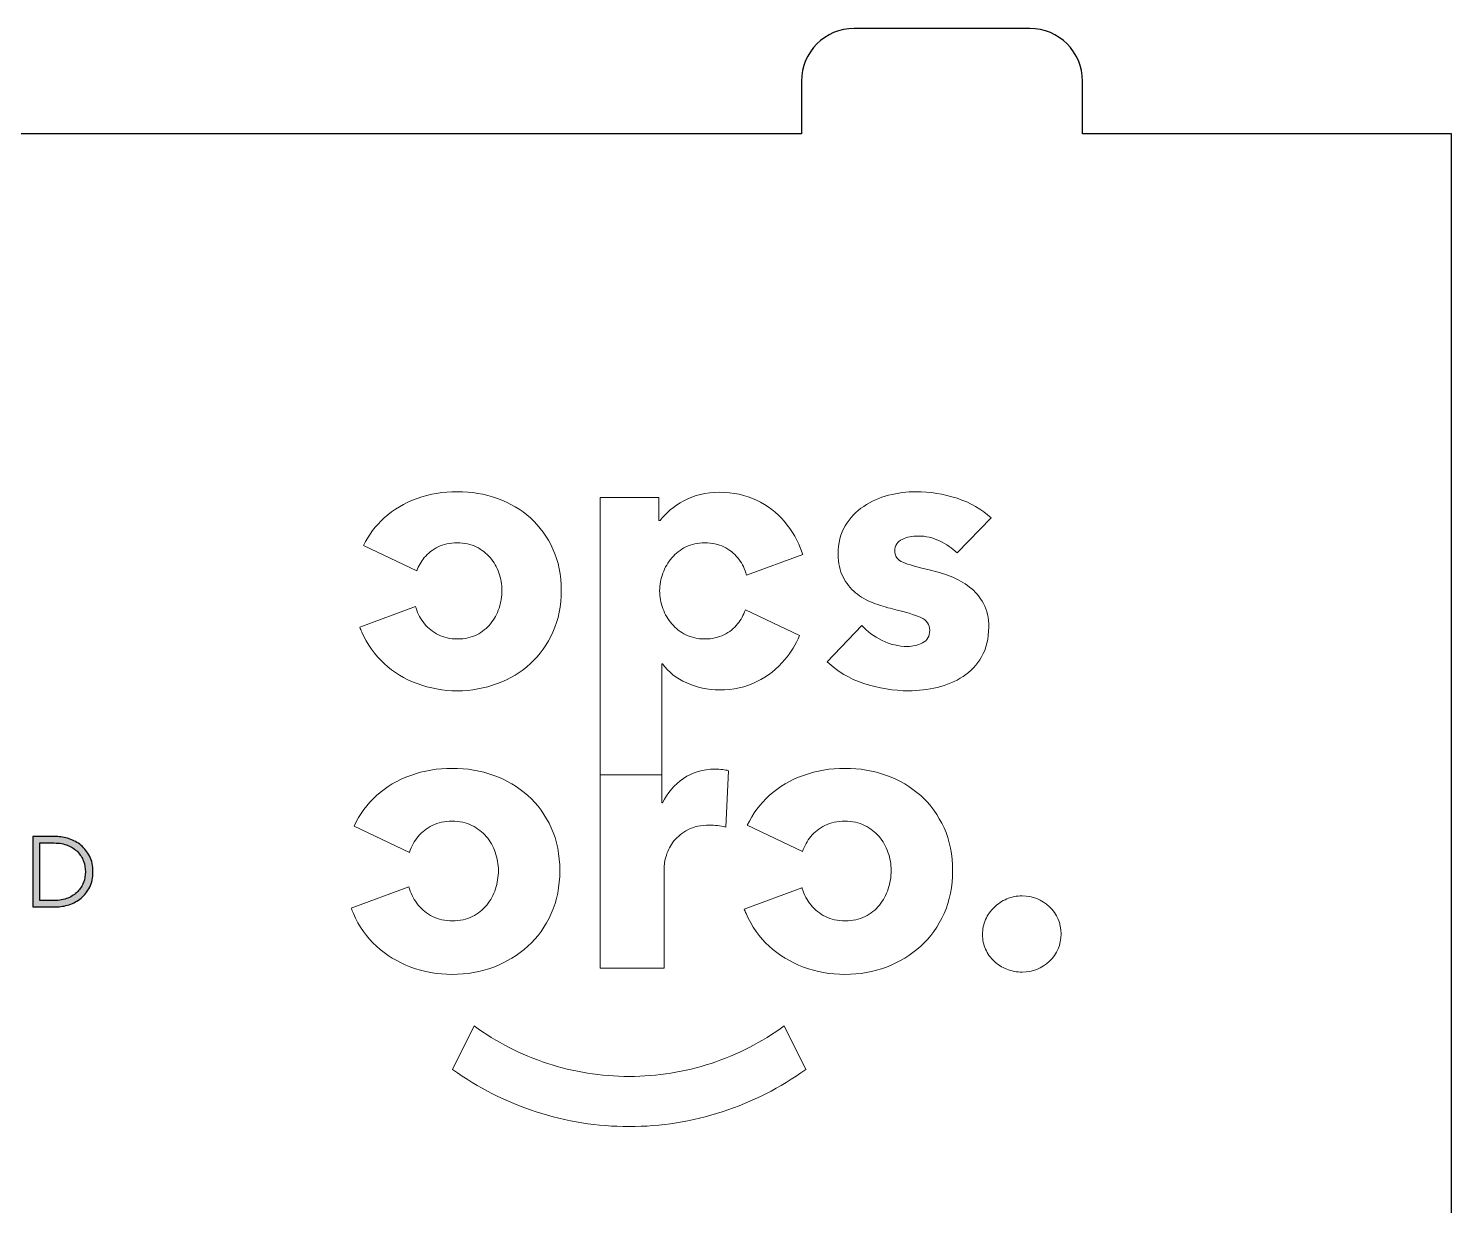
# Model space of a CAD drawing. Header units: millimetres. Extents: x 1 to 204, y 1 to 161.
# Drawn here: x 163.25 to 203.75, y 34.5 to 68 of the extents above; entities that cross this region are included whole.
import ezdxf

# ---------------------------------------------------------------- set-up
doc = ezdxf.new("R2010")
doc.units = ezdxf.units.MM
doc.header["$MEASUREMENT"] = 0
doc.layers.add('cut', color=1, linetype='Continuous', true_color=0xff0000)
doc.layers.add('raster', color=178, linetype='Continuous', true_color=0x000000)

msp = doc.modelspace()

# ---------------------------------------------------------------- hatches: boundary and pattern name
at = {"layer": 'raster'}
h = msp.add_hatch(color=256, dxfattribs=at)
h.paths.add_polyline_path([(163.374, 45), (164.038, 45), (164.061, 45), (164.085, 44.999), (164.108, 44.998), (164.131, 44.996), (164.155, 44.994), (164.178, 44.991), (164.202, 44.988), (164.225, 44.984), (164.248, 44.98), (164.272, 44.976), (164.295, 44.971), (164.319, 44.965), (164.342, 44.959), (164.365, 44.952), (164.389, 44.945), (164.412, 44.938), (164.436, 44.93), (164.459, 44.921), (164.482, 44.912), (164.504, 44.903), (164.526, 44.893), (164.548, 44.882), (164.57, 44.871), (164.591, 44.86), (164.612, 44.848), (164.633, 44.835), (164.653, 44.822), (164.674, 44.809), (164.693, 44.795), (164.713, 44.78), (164.732, 44.765), (164.751, 44.75), (164.77, 44.734), (164.788, 44.718), (164.806, 44.701), (164.823, 44.683), (164.84, 44.665), (164.857, 44.647), (164.873, 44.628), (164.888, 44.609), (164.903, 44.589), (164.918, 44.569), (164.932, 44.548), (164.946, 44.526), (164.959, 44.505), (164.972, 44.482), (164.984, 44.46), (164.996, 44.436), (165.007, 44.413), (165.018, 44.389), (165.027, 44.364), (165.037, 44.339), (165.045, 44.313), (165.053, 44.287), (165.059, 44.26), (165.066, 44.233), (165.071, 44.206), (165.076, 44.178), (165.08, 44.149), (165.083, 44.12), (165.086, 44.091), (165.088, 44.061), (165.089, 44.031), (165.089, 44), (165.089, 43.969), (165.088, 43.938), (165.086, 43.908), (165.083, 43.878), (165.08, 43.849), (165.076, 43.821), (165.071, 43.792), (165.066, 43.765), (165.059, 43.738), (165.053, 43.711), (165.045, 43.685), (165.037, 43.659), (165.027, 43.634), (165.018, 43.61), (165.007, 43.586), (164.996, 43.562), (164.984, 43.539), (164.972, 43.516), (164.959, 43.494), (164.946, 43.473), (164.932, 43.452), (164.918, 43.431), (164.903, 43.411), (164.888, 43.391), (164.873, 43.372), (164.857, 43.353), (164.84, 43.334), (164.823, 43.317), (164.806, 43.299), (164.788, 43.282), (164.77, 43.266), (164.751, 43.25), (164.732, 43.235), (164.713, 43.22), (164.693, 43.205), (164.674, 43.191), (164.653, 43.178), (164.633, 43.165), (164.612, 43.152), (164.591, 43.14), (164.57, 43.129), (164.548, 43.118), (164.526, 43.107), (164.504, 43.097), (164.482, 43.088), (164.459, 43.079), (164.436, 43.07), (164.412, 43.062), (164.389, 43.055), (164.365, 43.048), (164.342, 43.041), (164.319, 43.035), (164.295, 43.029), (164.272, 43.024), (164.248, 43.02), (164.225, 43.016), (164.202, 43.012), (164.178, 43.009), (164.155, 43.006), (164.131, 43.004), (164.108, 43.002), (164.085, 43.001), (164.061, 43), (164.038, 43), (163.374, 43)], flags=0)
h.paths.add_polyline_path([(163.578, 43.181), (163.578, 44.819), (163.982, 44.819), (164.01, 44.819), (164.037, 44.818), (164.064, 44.817), (164.091, 44.815), (164.117, 44.812), (164.143, 44.809), (164.168, 44.806), (164.193, 44.802), (164.218, 44.797), (164.242, 44.792), (164.265, 44.786), (164.288, 44.779), (164.311, 44.773), (164.333, 44.765), (164.354, 44.757), (164.376, 44.749), (164.396, 44.74), (164.417, 44.73), (164.437, 44.721), (164.456, 44.711), (164.475, 44.7), (164.494, 44.689), (164.512, 44.678), (164.529, 44.667), (164.546, 44.655), (164.563, 44.643), (164.579, 44.631), (164.595, 44.618), (164.611, 44.605), (164.626, 44.591), (164.64, 44.578), (164.654, 44.564), (164.668, 44.549), (164.681, 44.534), (164.693, 44.52), (164.706, 44.504), (164.717, 44.489), (164.729, 44.473), (164.74, 44.457), (164.75, 44.441), (164.76, 44.425), (164.77, 44.408), (164.779, 44.391), (164.788, 44.374), (164.797, 44.356), (164.805, 44.338), (164.812, 44.32), (164.819, 44.302), (164.826, 44.284), (164.832, 44.265), (164.838, 44.247), (164.843, 44.228), (164.848, 44.21), (164.853, 44.191), (164.857, 44.172), (164.861, 44.153), (164.864, 44.134), (164.867, 44.115), (164.869, 44.096), (164.871, 44.077), (164.872, 44.058), (164.873, 44.039), (164.874, 44.019), (164.874, 44), (164.874, 43.981), (164.873, 43.961), (164.872, 43.942), (164.871, 43.923), (164.869, 43.904), (164.867, 43.885), (164.864, 43.866), (164.861, 43.847), (164.857, 43.828), (164.853, 43.809), (164.848, 43.79), (164.843, 43.772), (164.838, 43.753), (164.832, 43.735), (164.826, 43.716), (164.819, 43.698), (164.812, 43.68), (164.805, 43.662), (164.797, 43.644), (164.788, 43.626), (164.779, 43.609), (164.77, 43.592), (164.76, 43.575), (164.75, 43.559), (164.74, 43.543), (164.729, 43.527), (164.717, 43.511), (164.706, 43.496), (164.693, 43.48), (164.681, 43.466), (164.668, 43.451), (164.654, 43.436), (164.64, 43.422), (164.626, 43.409), (164.611, 43.395), (164.595, 43.382), (164.579, 43.369), (164.563, 43.357), (164.546, 43.345), (164.529, 43.333), (164.512, 43.322), (164.494, 43.311), (164.475, 43.3), (164.456, 43.289), (164.437, 43.279), (164.417, 43.27), (164.396, 43.26), (164.376, 43.251), (164.354, 43.243), (164.333, 43.235), (164.311, 43.227), (164.288, 43.221), (164.265, 43.214), (164.242, 43.208), (164.218, 43.203), (164.193, 43.198), (164.168, 43.194), (164.143, 43.191), (164.117, 43.188), (164.091, 43.185), (164.064, 43.183), (164.037, 43.182), (164.01, 43.181), (163.982, 43.181)], flags=0)

# ---------------------------------------------------------------- linework, layer by layer
at = {"layer": 'cut'}
for p, q in [((191.75, 68), (186.75, 68)), ((185.25, 66.5), (185.25, 65)), ((193.25, 65), (193.25, 66.5)), ((174.5, 65), (157.25, 65)), ((180, 65), (174.5, 65)), ((185.25, 65), (180, 65)), ((203.25, 65), (193.25, 65)), ((203.75, 65), (203.25, 65)), ((203.75, 4), (203.75, 65))]:
    msp.add_line(p, q, dxfattribs=at)
at = {"layer": 'cut', "lineweight": 0}
for p, q in [((179.525, 46.759), (179.525, 54.649)), ((179.525, 54.649), (181.193, 54.649)), ((181.193, 54.649), (181.193, 53.997)), ((181.193, 53.997), (181.225, 53.997)), ((190.645, 54.068), (189.683, 53.074)), ((174.303, 52.567), (172.787, 53.285)), ((185.287, 53.027), (183.69, 52.438)), ((172.681, 50.961), (174.269, 51.546)), ((183.654, 51.453), (185.195, 50.723)), ((185.984, 49.973), (186.967, 51.01)), ((181.299, 49.913), (181.278, 49.913)), ((181.278, 49.913), (181.278, 46.759)), ((181.278, 46.759), (179.525, 46.759)), ((179.525, 41.255), (179.525, 46.759)), ((179.525, 46.759), (181.273, 46.759)), ((181.273, 46.759), (181.273, 45.962)), ((183.176, 46.876), (183.099, 45.272)), ((181.273, 45.962), (181.295, 45.962)), ((174.095, 44.547), (172.518, 45.294)), ((185.281, 44.577), (183.708, 45.322)), ((181.339, 44.08), (181.339, 41.255)), ((172.436, 42.963), (174.08, 43.569)), ((183.621, 42.939), (185.263, 43.544)), ((181.339, 41.255), (179.525, 41.255)), ((175.324, 38.374), (175.933, 39.613)), ((184.763, 39.613), (185.372, 38.374))]:
    msp.add_line(p, q, dxfattribs=at)
at = {"layer": 'cut'}
for centre, start, end in [((186.75, 66.5), 90, 180), ((191.75, 66.5), 0, 90)]:
    msp.add_arc(centre, 1.5, start, end, dxfattribs=at)
at = {"layer": 'cut', "lineweight": 0}
for points in [[(174.314, 54.624), (174.674, 54.752), (175.054, 54.817), (175.453, 54.817)], [(175.453, 54.817), (175.859, 54.817), (176.241, 54.752), (176.597, 54.624)], [(181.903, 54.558), (182.192, 54.719), (182.532, 54.799), (182.924, 54.799)], [(182.924, 54.799), (183.309, 54.799), (183.658, 54.724), (183.972, 54.574)], [(187.021, 54.399), (187.235, 54.542), (187.472, 54.647), (187.732, 54.715)], [(187.732, 54.715), (187.992, 54.783), (188.25, 54.816), (188.507, 54.816)], [(188.507, 54.816), (188.906, 54.816), (189.296, 54.754), (189.677, 54.629)], [(173.374, 54.068), (173.641, 54.31), (173.954, 54.496), (174.314, 54.624)], [(176.597, 54.624), (176.953, 54.496), (177.267, 54.31), (177.538, 54.068)], [(181.225, 53.997), (181.388, 54.211), (181.615, 54.398), (181.903, 54.558)], [(183.972, 54.574), (184.286, 54.424), (184.551, 54.221), (184.769, 53.965)], [(186.497, 53.849), (186.632, 54.073), (186.807, 54.257), (187.021, 54.399)], [(189.677, 54.629), (190.059, 54.505), (190.381, 54.317), (190.645, 54.068)], [(172.787, 53.285), (172.938, 53.589), (173.134, 53.85), (173.374, 54.068)], [(177.538, 54.068), (177.809, 53.826), (178.023, 53.53), (178.179, 53.181)], [(184.769, 53.965), (184.986, 53.708), (185.153, 53.411), (185.271, 53.072)], [(186.294, 53.031), (186.294, 53.352), (186.362, 53.624), (186.497, 53.849)], [(188.117, 53.459), (187.978, 53.395), (187.908, 53.284), (187.908, 53.127)], [(188.571, 53.555), (188.407, 53.555), (188.256, 53.523), (188.117, 53.459)], [(189.18, 53.416), (188.988, 53.508), (188.785, 53.555), (188.571, 53.555)], [(174.908, 53.245), (174.751, 53.166), (174.621, 53.065), (174.518, 52.94)], [(175.453, 53.362), (175.246, 53.362), (175.064, 53.323), (174.908, 53.245)], [(175.998, 53.245), (175.842, 53.323), (175.66, 53.362), (175.453, 53.362)], [(176.394, 52.94), (176.287, 53.065), (176.155, 53.166), (175.998, 53.245)], [(178.179, 53.181), (178.336, 52.831), (178.414, 52.439), (178.414, 52.005)], [(181.964, 53.245), (181.807, 53.166), (181.673, 53.063), (181.563, 52.935)], [(182.498, 53.362), (182.299, 53.362), (182.12, 53.323), (181.964, 53.245)], [(183.044, 53.245), (182.887, 53.323), (182.705, 53.362), (182.498, 53.362)], [(183.434, 52.94), (183.331, 53.065), (183.2, 53.166), (183.044, 53.245)], [(185.271, 53.072), (185.276, 53.057), (185.282, 53.042), (185.287, 53.027)], [(187.908, 53.127), (187.908, 52.978), (187.985, 52.871), (188.138, 52.806)], [(189.683, 53.074), (189.54, 53.209), (189.373, 53.323), (189.18, 53.416)], [(174.518, 52.94), (174.427, 52.831), (174.356, 52.706), (174.303, 52.567)], [(176.64, 52.507), (176.583, 52.671), (176.501, 52.815), (176.394, 52.94)], [(181.563, 52.935), (181.452, 52.807), (181.367, 52.66), (181.306, 52.496)], [(183.669, 52.507), (183.616, 52.671), (183.537, 52.815), (183.434, 52.94)], [(186.433, 52.389), (186.34, 52.568), (186.294, 52.781), (186.294, 53.031)], [(188.138, 52.806), (188.291, 52.742), (188.539, 52.671), (188.881, 52.593)], [(176.725, 52.005), (176.725, 52.176), (176.697, 52.343), (176.64, 52.507)], [(181.306, 52.496), (181.246, 52.332), (181.215, 52.165), (181.215, 51.994)], [(183.69, 52.438), (183.684, 52.461), (183.677, 52.484), (183.669, 52.507)], [(186.791, 51.94), (186.645, 52.062), (186.525, 52.211), (186.433, 52.389)], [(188.881, 52.593), (189.081, 52.55), (189.282, 52.489), (189.485, 52.411)], [(189.485, 52.411), (189.688, 52.332), (189.872, 52.229), (190.036, 52.101)], [(176.645, 51.502), (176.699, 51.666), (176.725, 51.834), (176.725, 52.005)], [(178.414, 52.005), (178.414, 51.57), (178.336, 51.176), (178.179, 50.823)], [(181.215, 51.994), (181.215, 51.823), (181.246, 51.655), (181.306, 51.492)], [(187.288, 51.652), (187.103, 51.723), (186.937, 51.819), (186.791, 51.94)], [(190.036, 52.101), (190.2, 51.973), (190.331, 51.816), (190.431, 51.631)], [(174.269, 51.546), (174.273, 51.532), (174.278, 51.517), (174.282, 51.502)], [(174.282, 51.502), (174.336, 51.338), (174.416, 51.19), (174.523, 51.059)], [(176.405, 51.059), (176.512, 51.19), (176.592, 51.338), (176.645, 51.502)], [(181.306, 51.492), (181.367, 51.327), (181.452, 51.181), (181.563, 51.053)], [(183.434, 51.053), (183.528, 51.17), (183.602, 51.303), (183.654, 51.453)], [(187.844, 51.481), (187.659, 51.523), (187.473, 51.581), (187.288, 51.652)], [(188.646, 51.235), (188.475, 51.313), (188.208, 51.395), (187.844, 51.481)], [(190.431, 51.631), (190.531, 51.445), (190.581, 51.224), (190.581, 50.968)], [(174.523, 51.059), (174.63, 50.926), (174.762, 50.821), (174.918, 50.743)], [(176.009, 50.743), (176.166, 50.821), (176.298, 50.926), (176.405, 51.059)], [(181.563, 51.053), (181.673, 50.925), (181.807, 50.821), (181.964, 50.743)], [(183.044, 50.743), (183.2, 50.821), (183.331, 50.925), (183.434, 51.053)], [(188.902, 50.872), (188.902, 51.035), (188.817, 51.156), (188.646, 51.235)], [(172.738, 50.823), (172.717, 50.869), (172.699, 50.915), (172.681, 50.961)], [(173.374, 49.925), (173.106, 50.171), (172.894, 50.47), (172.738, 50.823)], [(174.918, 50.743), (175.075, 50.665), (175.257, 50.626), (175.464, 50.626)], [(175.464, 50.626), (175.67, 50.626), (175.852, 50.665), (176.009, 50.743)], [(178.179, 50.823), (178.023, 50.47), (177.809, 50.171), (177.538, 49.925)], [(181.964, 50.743), (182.12, 50.665), (182.299, 50.626), (182.498, 50.626)], [(182.498, 50.626), (182.705, 50.626), (182.887, 50.665), (183.044, 50.743)], [(185.195, 50.723), (185.088, 50.469), (184.95, 50.24), (184.779, 50.036)], [(186.967, 51.01), (187.124, 50.839), (187.316, 50.697), (187.545, 50.583)], [(188.694, 50.513), (188.833, 50.581), (188.902, 50.7), (188.902, 50.872)], [(190.581, 50.968), (190.581, 50.633), (190.513, 50.349), (190.378, 50.118)], [(187.545, 50.583), (187.773, 50.469), (188.015, 50.412), (188.272, 50.412)], [(188.272, 50.412), (188.414, 50.412), (188.555, 50.445), (188.694, 50.513)], [(174.314, 49.353), (173.954, 49.489), (173.641, 49.679), (173.374, 49.925)], [(177.538, 49.925), (177.267, 49.679), (176.953, 49.489), (176.597, 49.353)], [(181.984, 49.373), (181.691, 49.505), (181.463, 49.685), (181.299, 49.913)], [(184.779, 50.036), (184.562, 49.776), (184.296, 49.567), (183.983, 49.41)], [(187.026, 49.359), (186.609, 49.498), (186.262, 49.703), (185.984, 49.973)], [(190.378, 50.118), (190.242, 49.886), (190.066, 49.699), (189.849, 49.556)], [(183.983, 49.41), (183.669, 49.254), (183.313, 49.175), (182.914, 49.175)], [(189.849, 49.556), (189.631, 49.414), (189.387, 49.311), (189.116, 49.246)], [(175.453, 49.15), (175.054, 49.15), (174.674, 49.218), (174.314, 49.353)], [(176.597, 49.353), (176.241, 49.218), (175.859, 49.15), (175.453, 49.15)], [(182.914, 49.175), (182.586, 49.175), (182.276, 49.241), (181.984, 49.373)], [(188.304, 49.15), (187.869, 49.15), (187.443, 49.22), (187.026, 49.359)], [(189.116, 49.246), (188.845, 49.182), (188.575, 49.15), (188.304, 49.15)], [(173.157, 46.168), (173.433, 46.419), (173.758, 46.611), (174.13, 46.743)], [(174.13, 46.743), (174.503, 46.876), (174.896, 46.943), (175.309, 46.943)], [(175.309, 46.943), (175.729, 46.943), (176.124, 46.876), (176.493, 46.743)], [(176.493, 46.743), (176.862, 46.611), (177.186, 46.419), (177.466, 46.168)], [(181.295, 45.962), (181.435, 46.245), (181.634, 46.475), (181.893, 46.653)], [(181.893, 46.653), (182.151, 46.831), (182.449, 46.921), (182.789, 46.921)], [(182.789, 46.921), (182.862, 46.921), (182.935, 46.917), (183.005, 46.909)], [(183.005, 46.909), (183.075, 46.902), (183.132, 46.891), (183.176, 46.876)], [(184.333, 46.168), (184.609, 46.419), (184.934, 46.611), (185.306, 46.743)], [(185.306, 46.743), (185.679, 46.876), (186.072, 46.943), (186.485, 46.943)], [(186.485, 46.943), (186.905, 46.943), (187.3, 46.876), (187.669, 46.743)], [(187.669, 46.743), (188.038, 46.611), (188.362, 46.419), (188.643, 46.168)], [(172.518, 45.294), (172.678, 45.636), (172.891, 45.928), (173.157, 46.168)], [(177.466, 46.168), (177.747, 45.917), (177.968, 45.611), (178.131, 45.25)], [(183.708, 45.322), (183.866, 45.652), (184.075, 45.934), (184.333, 46.168)], [(188.643, 46.168), (188.923, 45.917), (189.144, 45.611), (189.307, 45.25)], [(175.309, 45.438), (175.095, 45.438), (174.906, 45.397), (174.744, 45.316)], [(175.873, 45.316), (175.711, 45.397), (175.522, 45.438), (175.309, 45.438)], [(186.485, 45.438), (186.271, 45.438), (186.083, 45.397), (185.92, 45.316)], [(187.049, 45.316), (186.887, 45.397), (186.699, 45.438), (186.485, 45.438)], [(174.341, 45.001), (174.233, 44.872), (174.152, 44.722), (174.097, 44.553)], [(174.744, 45.316), (174.582, 45.235), (174.447, 45.13), (174.341, 45.001)], [(176.282, 45.001), (176.172, 45.13), (176.035, 45.235), (175.873, 45.316)], [(176.537, 44.553), (176.478, 44.722), (176.393, 44.872), (176.282, 45.001)], [(178.131, 45.25), (178.293, 44.888), (178.374, 44.482), (178.374, 44.032)], [(182.02, 45.195), (181.854, 45.106), (181.721, 45), (181.621, 44.875)], [(182.634, 45.327), (182.39, 45.327), (182.186, 45.283), (182.02, 45.195)], [(182.861, 45.316), (182.783, 45.323), (182.708, 45.327), (182.634, 45.327)], [(183.099, 45.272), (183.017, 45.294), (182.938, 45.308), (182.861, 45.316)], [(185.517, 45.001), (185.415, 44.878), (185.336, 44.737), (185.281, 44.577)], [(185.92, 45.316), (185.758, 45.235), (185.623, 45.13), (185.517, 45.001)], [(187.459, 45.001), (187.348, 45.13), (187.211, 45.235), (187.049, 45.316)], [(187.713, 44.553), (187.654, 44.722), (187.569, 44.872), (187.459, 45.001)], [(189.307, 45.25), (189.469, 44.888), (189.55, 44.482), (189.55, 44.032)], [(174.097, 44.553), (174.096, 44.551), (174.096, 44.549), (174.095, 44.547)], [(176.626, 44.032), (176.626, 44.21), (176.596, 44.383), (176.537, 44.553)], [(181.621, 44.875), (181.522, 44.749), (181.45, 44.613), (181.406, 44.466)], [(187.802, 44.032), (187.802, 44.21), (187.772, 44.383), (187.713, 44.553)], [(181.406, 44.466), (181.361, 44.319), (181.339, 44.19), (181.339, 44.08)], [(176.543, 43.512), (176.598, 43.682), (176.626, 43.855), (176.626, 44.032)], [(178.374, 44.032), (178.374, 43.582), (178.293, 43.175), (178.131, 42.81)], [(187.719, 43.512), (187.774, 43.682), (187.802, 43.855), (187.802, 44.032)], [(189.55, 44.032), (189.55, 43.582), (189.469, 43.175), (189.307, 42.81)], [(174.08, 43.569), (174.085, 43.55), (174.091, 43.531), (174.097, 43.512)], [(174.097, 43.512), (174.152, 43.342), (174.235, 43.19), (174.346, 43.053)], [(176.294, 43.053), (176.404, 43.19), (176.487, 43.342), (176.543, 43.512)], [(185.263, 43.544), (185.266, 43.534), (185.27, 43.523), (185.273, 43.512)], [(185.273, 43.512), (185.328, 43.342), (185.411, 43.19), (185.522, 43.053)], [(187.47, 43.053), (187.58, 43.19), (187.663, 43.342), (187.719, 43.512)], [(172.498, 42.81), (172.476, 42.86), (172.455, 42.911), (172.436, 42.963)], [(174.346, 43.053), (174.457, 42.916), (174.593, 42.808), (174.755, 42.727)], [(175.884, 42.727), (176.046, 42.808), (176.183, 42.916), (176.294, 43.053)], [(183.674, 42.81), (183.655, 42.852), (183.637, 42.895), (183.621, 42.939)], [(185.522, 43.053), (185.633, 42.916), (185.769, 42.808), (185.932, 42.727)], [(187.06, 42.727), (187.222, 42.808), (187.359, 42.916), (187.47, 43.053)], [(190.491, 42.638), (190.549, 42.771), (190.63, 42.887), (190.734, 42.987)], [(190.734, 42.987), (190.837, 43.086), (190.957, 43.166), (191.094, 43.225)], [(191.094, 43.225), (191.23, 43.284), (191.376, 43.313), (191.531, 43.313)], [(191.531, 43.313), (191.833, 43.313), (192.093, 43.21), (192.311, 43.003)], [(192.311, 43.003), (192.528, 42.797), (192.637, 42.538), (192.637, 42.229)], [(173.157, 41.88), (172.88, 42.135), (172.66, 42.444), (172.498, 42.81)], [(174.755, 42.727), (174.918, 42.646), (175.106, 42.605), (175.32, 42.605)], [(175.32, 42.605), (175.534, 42.605), (175.722, 42.646), (175.884, 42.727)], [(178.131, 42.81), (177.968, 42.444), (177.747, 42.135), (177.466, 41.88)], [(184.333, 41.88), (184.056, 42.135), (183.836, 42.444), (183.674, 42.81)], [(185.932, 42.727), (186.094, 42.646), (186.282, 42.605), (186.496, 42.605)], [(186.496, 42.605), (186.71, 42.605), (186.898, 42.646), (187.06, 42.727)], [(189.307, 42.81), (189.144, 42.444), (188.923, 42.135), (188.643, 41.88)], [(190.402, 42.218), (190.402, 42.365), (190.431, 42.505), (190.491, 42.638)], [(190.491, 41.792), (190.431, 41.921), (190.402, 42.063), (190.402, 42.218)], [(192.637, 42.229), (192.637, 41.919), (192.528, 41.661), (192.311, 41.454)], [(174.13, 41.288), (173.758, 41.428), (173.433, 41.626), (173.157, 41.88)], [(177.466, 41.88), (177.186, 41.626), (176.862, 41.428), (176.493, 41.288)], [(185.306, 41.288), (184.934, 41.428), (184.609, 41.626), (184.333, 41.88)], [(188.643, 41.88), (188.362, 41.626), (188.038, 41.428), (187.669, 41.288)], [(190.734, 41.454), (190.63, 41.55), (190.549, 41.663), (190.491, 41.792)], [(191.094, 41.227), (190.957, 41.283), (190.837, 41.358), (190.734, 41.454)], [(192.311, 41.454), (192.093, 41.248), (191.833, 41.144), (191.531, 41.144)], [(175.309, 41.078), (174.896, 41.078), (174.503, 41.148), (174.13, 41.288)], [(176.493, 41.288), (176.124, 41.148), (175.729, 41.078), (175.309, 41.078)], [(186.485, 41.078), (186.072, 41.078), (185.679, 41.148), (185.306, 41.288)], [(187.669, 41.288), (187.3, 41.148), (186.905, 41.078), (186.485, 41.078)], [(191.531, 41.144), (191.376, 41.144), (191.23, 41.172), (191.094, 41.227)], [(175.933, 39.613), (176.575, 39.149), (177.27, 38.793), (178.019, 38.546)], [(182.677, 38.546), (183.426, 38.793), (184.121, 39.149), (184.763, 39.613)], [(178.019, 38.546), (178.767, 38.299), (179.544, 38.175), (180.348, 38.175)], [(180.348, 38.175), (181.152, 38.175), (181.928, 38.299), (182.677, 38.546)], [(177.698, 37.168), (176.839, 37.448), (176.048, 37.85), (175.324, 38.374)], [(185.372, 38.374), (184.649, 37.85), (183.858, 37.448), (182.998, 37.168)], [(180.348, 36.748), (179.441, 36.748), (178.557, 36.888), (177.698, 37.168)], [(182.998, 37.168), (182.139, 36.888), (181.256, 36.748), (180.348, 36.748)]]:
    msp.add_open_spline(points, degree=3, dxfattribs=at)
at = {"layer": 'raster'}
for points in [[(163.374, 45), (163.596, 45), (163.817, 45), (164.038, 45), (164.162, 45), (164.287, 44.979), (164.412, 44.938), (164.538, 44.896), (164.651, 44.834), (164.751, 44.75), (164.852, 44.666), (164.934, 44.562), (164.996, 44.436), (165.058, 44.311), (165.089, 44.166), (165.089, 44), (165.089, 43.832), (165.058, 43.686), (164.996, 43.562), (164.934, 43.438), (164.852, 43.334), (164.751, 43.25), (164.651, 43.166), (164.538, 43.104), (164.412, 43.062), (164.287, 43.021), (164.162, 43), (164.038, 43), (163.817, 43), (163.596, 43), (163.374, 43), (163.374, 43.667), (163.374, 44.333), (163.374, 45)], [(163.578, 43.181), (163.712, 43.181), (163.847, 43.181), (163.982, 43.181), (164.132, 43.181), (164.264, 43.204), (164.376, 43.251), (164.488, 43.298), (164.581, 43.36), (164.654, 43.436), (164.727, 43.513), (164.782, 43.6), (164.819, 43.698), (164.856, 43.796), (164.874, 43.896), (164.874, 44), (164.874, 44.104), (164.856, 44.204), (164.819, 44.302), (164.782, 44.4), (164.727, 44.487), (164.654, 44.564), (164.581, 44.64), (164.488, 44.702), (164.376, 44.749), (164.264, 44.796), (164.132, 44.819), (163.982, 44.819), (163.847, 44.819), (163.712, 44.819), (163.578, 44.819), (163.578, 44.273), (163.578, 43.727), (163.578, 43.181)]]:
    msp.add_open_spline(points, degree=3, knots=[0, 0, 0, 0, 1, 1, 1, 2, 2, 2, 3, 3, 3, 4, 4, 4, 5, 5, 5, 6, 6, 6, 7, 7, 7, 8, 8, 8, 9, 9, 9, 10, 10, 10, 11, 11, 11, 11], dxfattribs=at)

doc.saveas('drawing.dxf')
